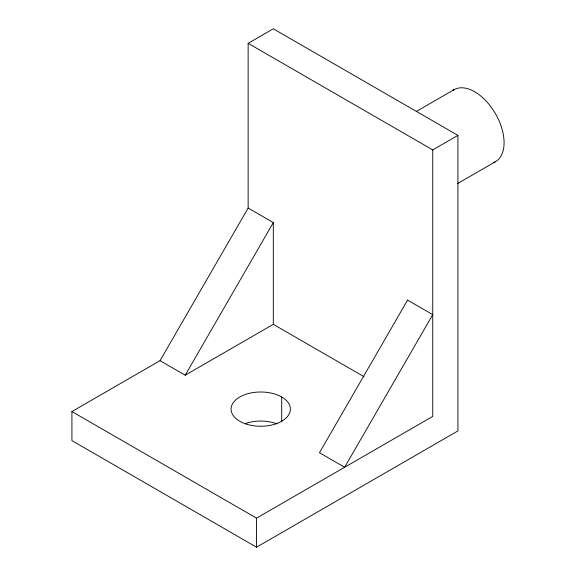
<?xml version="1.0" encoding="UTF-8"?>
<svg xmlns="http://www.w3.org/2000/svg" width="576" height="576" viewBox="0 0 576 576"><rect width="100%" height="100%" fill="white"/><g stroke="black" fill="none" stroke-linecap="round" stroke-linejoin="round"><path stroke-width="0.86" d="M160.027 360.677L248.141 208.058L248.141 43.337L273.312 28.8L457.927 135.389L457.927 430.927L256.529 547.2L71.921 440.611L71.921 411.545L160.027 360.677L185.206 375.206L273.312 324.338L364.118 376.762M185.206 375.206L273.312 222.595L248.141 208.058M416.542 111.319L453.946 89.726M248.141 43.337L432.756 149.918L457.927 135.389M457.301 183.715L495.482 161.669M71.921 411.545L256.529 518.134L432.756 416.39L432.756 149.918M281.707 397.008L281.707 421.675M273.312 222.595L273.312 324.338M256.529 518.134L256.529 547.2M245.894 423.36A29.671 17.129 0 0 1 277.2 423.943M452.635 90.583A41.537 23.983 60 0 1 495.821 114.3A41.537 23.983 60 0 1 493.351 162.67M407.578 300.11L319.471 452.729L344.642 467.258L432.756 314.647L407.578 300.11M245.894 423.958A29.671 17.129 0 0 0 290.398 409.126A29.671 17.129 0 0 0 245.894 394.286A29.671 17.129 0 0 0 245.894 423.958"/></g></svg>
